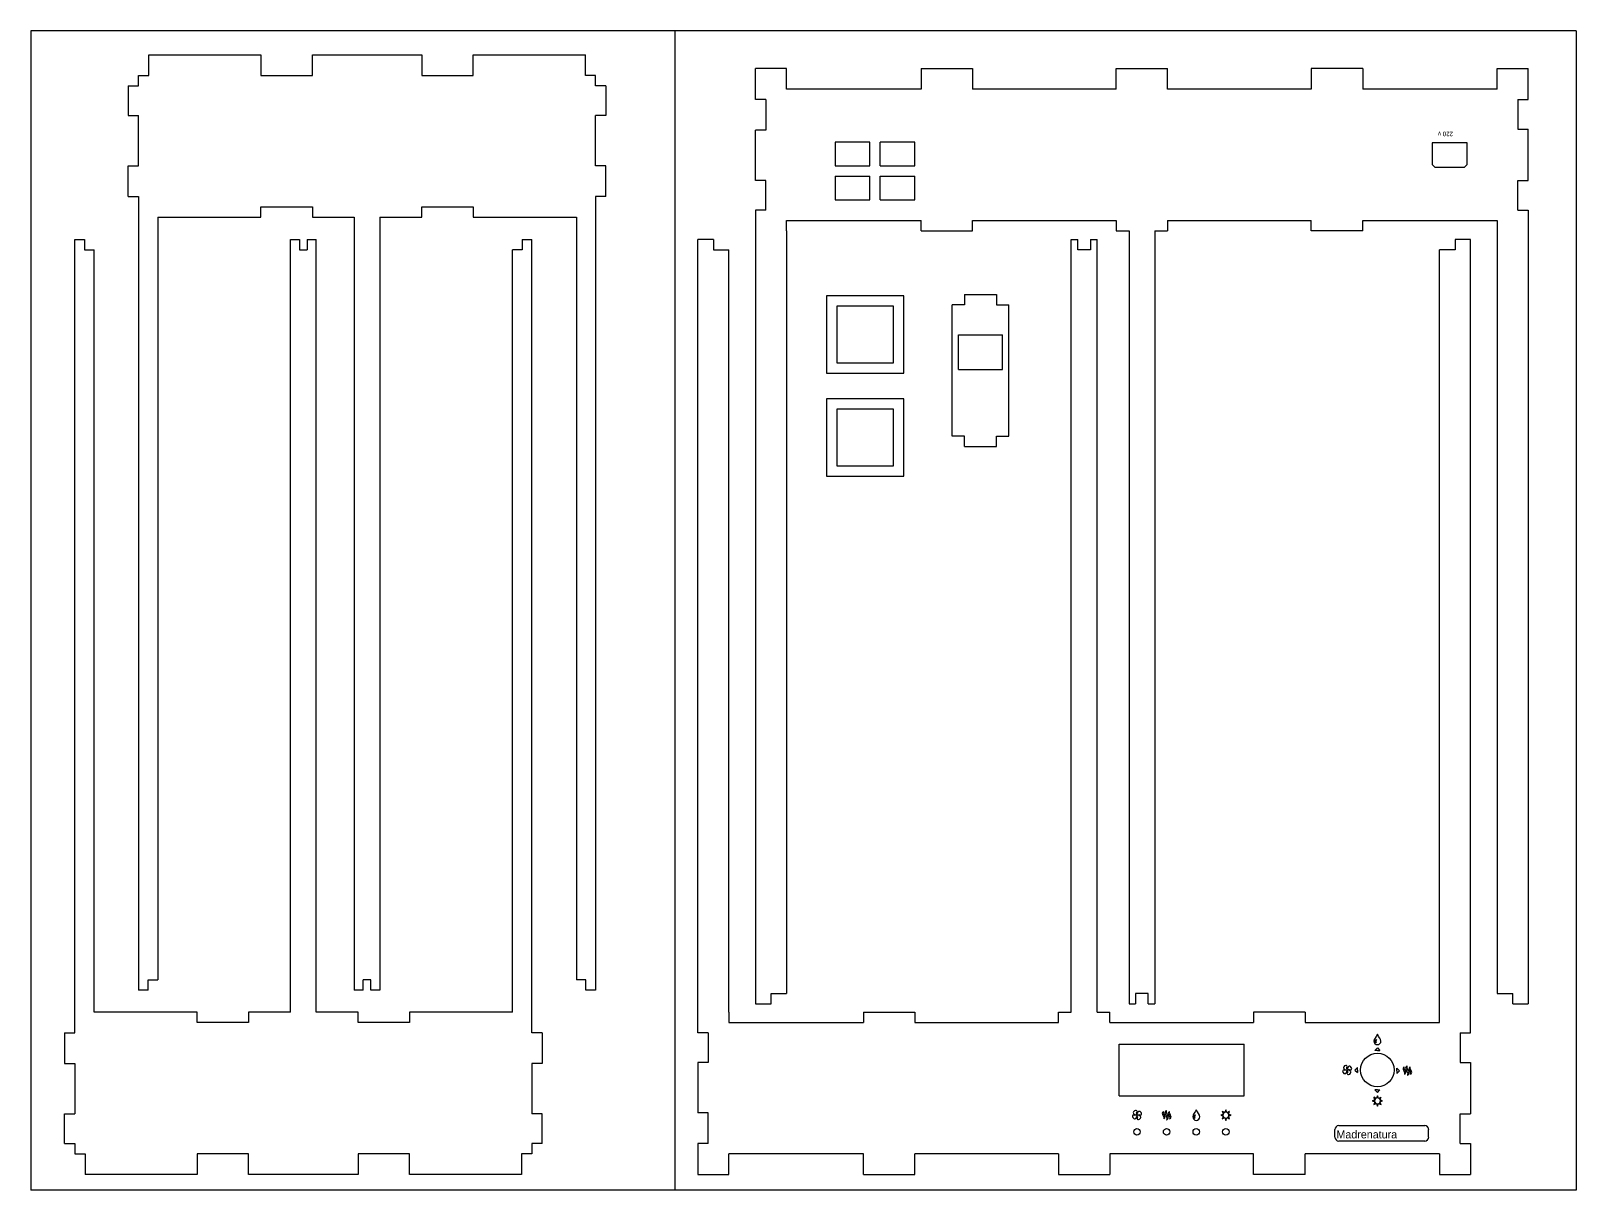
# Model space of a CAD drawing. Header units: millimetres. Extents: x 1909 to 5401, y -1249 to 880.
# Drawn here: x 1909 to 3109, y -886 to 14 of the extents above; entities that cross this region are included whole.
import ezdxf

# ---------------------------------------------------------------- set-up
doc = ezdxf.new("R2010")
doc.units = ezdxf.units.MM
doc.styles.get("Standard").update_dxf_attribs({"font": 'Organo.ttf'})

# ---------------------------------------------------------------- blocks, each defined once
blk = doc.blocks.new('serpentina')
at = {"color": 1}
for points in [[(8.202224, 5.942614), (8.202224, 5.942614)], [(13.646573, 7.833503), (13.646573, 7.833503)], [(19.266182, 5.942614), (19.266182, 5.942614)]]:
    blk.add_lwpolyline(points, dxfattribs=at)
for points in [[(5.848773, 2.872883), (5.846516, 1.044929), (8.393571, -3.098375), (8.823113, -4.699422)], [(8.202224, 5.942614), (8.030916, 6.028691), (5.848773, 4.211745), (5.848773, 2.872883)], [(8.184162, 3.196874), (7.915204, 4.642134), (8.394136, 5.910158), (8.202224, 5.942614)], [(11.190111, -4.497351), (11.309209, -2.850302), (8.41502, 1.954814), (8.184162, 3.196874)], [(10.645422, 3.91908), (10.642318, 1.588489), (13.890978, -3.694993), (14.438489, -5.736589)], [(13.646573, 7.833503), (13.428133, 7.943287), (10.645422, 5.626525), (10.645422, 3.91908)], [(13.623149, 4.332254), (13.280531, 6.175729), (13.890978, 7.792298), (13.646573, 7.833503)], [(17.456573, -5.47892), (17.608973, -3.378904), (13.917507, 2.748423), (13.623149, 4.332254)], [(16.913013, 2.872883), (16.910191, 1.044929), (19.457529, -3.098375), (19.887353, -4.699422)], [(19.266182, 5.942614), (19.095156, 6.028691), (16.913013, 4.211745), (16.913013, 2.872883)], [(19.24812, 3.196874), (18.979162, 4.642134), (19.458093, 5.910158), (19.266182, 5.942614)], [(22.253787, -4.497351), (22.373449, -2.850302), (19.478696, 1.954814), (19.24812, 3.196874)], [(8.823113, -4.699422), (9.192542, -6.073562), (8.197144, -7.722586), (8.470336, -7.797375)], [(8.470336, -7.797375), (8.720949, -7.958806), (11.09726, -5.532824), (11.190111, -4.497351)], [(14.438489, -5.736589), (14.908671, -7.489189), (13.640364, -9.591744), (13.98778, -9.686571)], [(13.98778, -9.686571), (14.308102, -9.892593), (17.337758, -6.799437), (17.456573, -5.47892)], [(19.887353, -4.699422), (20.256218, -6.073562), (19.261384, -7.722586), (19.534011, -7.797375)], [(19.534011, -7.797375), (19.784907, -7.958806), (22.1615, -5.532824), (22.253787, -4.497351)]]:
    blk.add_open_spline(points, degree=3, dxfattribs=at)
blk = doc.blocks.new('luci')
at = {"color": 1}
for points in [[(5.036538, 15.57782), (5.09778, 15.96136), (4.735971, 15.831538), (0, 14.131149), (5.096369, 12.302349), (5.036538, 12.684478), (5.036538, 12.684478)], [(6.63702, 8.763847), (6.411807, 9.078242), (6.247553, 8.727722), (4.102382, 4.146973), (8.983416, 6.480387), (8.670431, 6.708704)], [(8.670713, 21.514929), (8.981158, 21.7424), (4.102664, 24.09952), (4.375009, 23.515038), (6.410396, 19.142569), (6.410396, 19.142569)], [(4.994769, 14.945924), (5.032022, 15.357687), (5.010009, 15.348656)], [(5.009444, 12.913642), (5.030893, 12.906587), (4.994769, 13.315527)], [(6.410396, 19.142569), (6.63702, 19.459787)], [(6.788291, 19.653956), (6.795911, 19.636176), (7.058378, 19.950289)], [(7.058378, 8.272216), (6.797322, 8.585764), (6.789138, 8.568267)], [(8.476544, 6.86308), (8.494042, 6.871264), (8.184727, 7.134013)], [(8.202507, 21.108529), (8.516902, 21.373818), (8.501944, 21.381156)], [(8.476544, 6.86308), (8.476544, 6.86308)], [(15.392118, 23.132627), (15.770013, 23.07082), (13.960122, 28.222222), (13.745916, 27.611776), (12.149667, 23.071102), (12.528973, 23.132909)], [(12.528973, 5.090724), (12.151078, 5.15112), (12.278642, 4.787053), (13.958993, 0), (15.769449, 5.151967), (15.391553, 5.090724)], [(13.152967, 5.047827), (12.747131, 5.085362), (12.755316, 5.062502)], [(12.756444, 23.160284), (12.748824, 23.137424), (13.153531, 23.17496)], [(12.756444, 23.160284), (12.756444, 23.160284)], [(15.164929, 5.062502), (15.172831, 5.085362), (14.766996, 5.047827)], [(14.76756, 23.17496), (15.171984, 23.137424), (15.164082, 23.160284)], [(15.164929, 5.062502), (15.164929, 5.062502)], [(21.283224, 19.459222), (21.507591, 19.143698), (23.841569, 24.101778), (23.261038, 23.820967), (18.939651, 21.740424), (19.250096, 21.514364)], [(19.268158, 6.727613), (18.959689, 6.501271), (23.844673, 4.139353), (21.507591, 9.076831), (21.283224, 8.764411), (21.283224, 8.764411)], [(19.426202, 21.373818), (19.424227, 21.373818), (19.498451, 21.310882)], [(19.426202, 21.373818), (19.426202, 21.373818)], [(20.382089, 9.364698), (20.382089, 9.364698)], [(21.15058, 8.593667), (21.144089, 8.608624), (20.88134, 8.290842)], [(21.047287, 19.749629), (21.142396, 19.633636), (21.144089, 19.637022)], [(22.822464, 12.282593), (27.920809, 14.113087), (22.822464, 15.940476), (22.883989, 15.558347)], [(22.883989, 12.664158), (22.822464, 12.282593), (22.822464, 12.282593)], [(22.911082, 15.329182), (22.889069, 15.338213), (22.92604, 14.926451)], [(22.92604, 13.296053), (22.889069, 12.885138), (22.911082, 12.893322)]]:
    blk.add_lwpolyline(points, dxfattribs=at)
for points in [[(4.95808, 14.111111), (4.95808, 14.392769), (4.97078, 14.67104), (4.994769, 14.945924)], [(4.994769, 13.315527), (4.971909, 13.580251), (4.95808, 13.84554), (4.95808, 14.111111)], [(5.036538, 12.684478), (5.024684, 12.759831), (5.019604, 12.837442), (5.009444, 12.913642)], [(5.010009, 15.348656), (5.019887, 15.425702), (5.024684, 15.502467), (5.036538, 15.57782)], [(7.551138, 18.876151), (6.510584, 17.445284), (6.009922, 15.777633), (6.009922, 14.127198)], [(6.009922, 14.127198), (6.009922, 11.65352), (7.136271, 9.209476), (9.262533, 7.634676)], [(6.63702, 19.459787), (6.684433, 19.525544), (6.73862, 19.58848), (6.788291, 19.653956)], [(6.789138, 8.568267), (6.739467, 8.634307), (6.684998, 8.696678), (6.63702, 8.763847)], [(7.058378, 19.950289), (7.402124, 20.363462), (7.793849, 20.763936), (8.202507, 21.108529)], [(8.184727, 7.134013), (7.780867, 7.475784), (7.396762, 7.864404), (7.058378, 8.272216)], [(13.971976, 22.16404), (11.524544, 22.16404), (9.10844, 21.025556), (7.551138, 18.876151)], [(8.670431, 6.708704), (8.603827, 6.756682), (8.541456, 6.81228), (8.476544, 6.86308)], [(8.501944, 21.381156), (8.558953, 21.423771), (8.612858, 21.472596), (8.670713, 21.514929)], [(9.262533, 7.634676), (10.677878, 6.585938), (12.327184, 6.077373), (13.958993, 6.077373)], [(12.528973, 23.132909), (12.604044, 23.145044), (12.681091, 23.149842), (12.756444, 23.160284)], [(12.755316, 5.062502), (12.679962, 5.073509), (12.603198, 5.078871), (12.528973, 5.090724)], [(13.95984, 5.010573), (13.688907, 5.010573), (13.420513, 5.024684), (13.152967, 5.047827)], [(13.153531, 23.17496), (13.421078, 23.198102), (13.689471, 23.211931), (13.960404, 23.211931)], [(13.958993, 6.077373), (16.406424, 6.077091), (18.82394, 7.216422), (20.382089, 9.364698)], [(14.766996, 5.047827), (14.499449, 5.024684), (14.231056, 5.010573), (13.95984, 5.010573)], [(13.960404, 23.211931), (14.231338, 23.211931), (14.500013, 23.198102), (14.76756, 23.17496)], [(18.670129, 20.606173), (17.251116, 21.657733), (15.604067, 22.16404), (13.971976, 22.16404)], [(15.164082, 23.160284), (15.24, 23.149842), (15.317047, 23.145044), (15.392118, 23.132627)], [(15.391553, 5.090724), (15.317047, 5.078871), (15.240564, 5.073791), (15.164929, 5.062502)], [(21.921611, 14.113369), (21.921611, 16.587893), (20.794698, 19.030527), (18.670129, 20.606173)], [(19.250096, 21.514364), (19.310773, 21.47062), (19.367218, 21.420384), (19.426202, 21.373818)], [(19.444829, 6.868724), (19.384998, 6.823004), (19.328836, 6.772769), (19.268158, 6.727613)], [(19.953111, 7.319433), (19.784624, 7.168162), (19.623476, 7.007013), (19.444829, 6.868724)], [(19.498451, 21.310882), (19.650851, 21.190656), (19.789422, 21.055189), (19.933356, 20.925367)], [(19.933356, 20.925367), (20.197516, 20.688864), (20.447847, 20.435711), (20.68322, 20.17014)], [(20.88134, 8.290842), (20.599118, 7.948789), (20.281336, 7.619436), (19.953111, 7.319433)], [(20.382089, 9.364698), (21.419256, 10.799233), (21.921611, 12.464344), (21.921611, 14.113369)], [(20.68322, 20.17014), (20.806551, 20.031287), (20.932987, 19.896102), (21.047287, 19.749629)], [(21.144089, 19.637022), (21.189809, 19.577473), (21.239198, 19.520747), (21.283224, 19.459222)], [(21.283224, 8.764411), (21.241738, 8.705144), (21.194042, 8.651522), (21.15058, 8.593667)], [(22.883989, 15.558347), (22.895278, 15.482993), (22.901204, 15.405382), (22.911082, 15.329182)], [(22.911082, 12.893322), (22.901204, 12.81684), (22.895278, 12.739511), (22.883989, 12.664158)], [(22.92604, 14.926451), (22.948618, 14.656647), (22.962729, 14.384867), (22.962729, 14.110829)], [(22.962729, 14.110829), (22.962729, 13.837638), (22.948618, 13.565576), (22.92604, 13.296053)]]:
    blk.add_open_spline(points, degree=3, dxfattribs=at)
blk = doc.blocks.new('ventola')
at = {"color": 1}
for points in [[(11.967454, 8.247353), (11.967454, 8.247353)], [(15.591469, 10.57992), (15.591469, 10.57992)]]:
    blk.add_lwpolyline(points, dxfattribs=at)
for points in [[(3.484983, 9.122807), (0.385901, 10.844362), (-2.526915, 8.225622), (-2.102453, 5.326635)], [(-2.102453, 5.326635), (-1.726533, 2.757284), (-0.140162, 0.141931), (1.875752, -0.908782)], [(1.379605, 19.771051), (-0.191244, 16.757764), (0.682798, 14.47628), (2.599369, 12.71098)], [(7.615305, 23.749255), (5.045954, 23.372771), (2.430601, 21.786964), (1.379605, 19.771051)], [(1.875752, -0.908782), (4.889038, -2.479913), (7.170523, -1.605589), (8.935823, 0.310982)], [(2.599369, 12.71098), (3.854976, 11.554433), (6.070985, 10.344547), (8.176645, 10.250849)], [(8.343721, 8.778778), (7.205518, 8.369838), (5.307009, 8.110193), (3.484983, 9.122807)], [(11.410912, 18.161538), (13.132467, 21.26062), (10.514009, 24.173435), (7.615305, 23.749255)], [(8.176645, 10.250849), (9.168656, 10.206822), (9.116445, 9.055355), (8.343721, 8.778778)], [(8.935823, 0.310982), (10.092369, 1.566307), (11.301974, 3.782033), (11.395389, 5.887975)], [(11.066883, 13.303082), (10.658225, 14.44072), (10.398863, 16.339229), (11.410912, 18.161538)], [(10.536023, 9.678784), (10.536023, 10.469289), (11.176949, 11.110215), (11.967454, 11.110215)], [(11.967454, 8.247353), (11.176949, 8.247353), (10.536023, 8.88828), (10.536023, 9.678784)], [(12.523714, 1.196595), (10.802158, -1.90164), (13.420616, -4.814456), (16.319603, -4.389993)], [(12.539518, 13.469875), (12.495209, 12.478147), (11.343743, 12.530358), (11.066883, 13.303082)], [(11.395389, 5.887975), (11.439698, 6.880269), (12.590883, 6.827493), (12.868025, 6.05618)], [(11.967454, 11.110215), (12.758241, 11.110215), (13.398885, 10.469289), (13.398885, 9.678784)], [(13.398885, 9.678784), (13.398885, 8.88828), (12.758241, 8.247353), (11.967454, 8.247353)], [(12.868025, 6.05618), (13.276401, 4.917695), (13.536045, 3.019469), (12.523714, 1.196595)], [(14.998803, 19.047151), (13.842538, 17.791262), (12.633216, 15.576382), (12.539518, 13.469875)], [(15.758545, 9.107002), (14.766534, 9.151311), (14.819027, 10.302495), (15.591469, 10.57992)], [(22.059721, 20.267197), (19.046152, 21.837764), (16.764667, 20.963722), (14.998803, 19.047151)], [(15.591469, 10.57992), (16.729107, 10.988295), (18.627334, 11.247658), (20.450207, 10.235044)], [(21.335538, 6.648), (20.080214, 7.8037), (17.863923, 9.013869), (15.758545, 9.107002)], [(20.450207, 10.235044), (23.548725, 8.514335), (26.461258, 11.132511), (26.037361, 14.031498)], [(22.555021, -0.412918), (24.126716, 2.600933), (23.252109, 4.881571), (21.335538, 6.648)], [(26.037361, 14.031498), (25.661441, 16.600567), (24.074787, 19.216202), (22.059721, 20.267197)], [(16.319603, -4.389993), (18.888954, -4.014073), (21.504307, -2.428831), (22.555021, -0.412918)]]:
    blk.add_open_spline(points, degree=3, dxfattribs=at)

msp = doc.modelspace()

# ---------------------------------------------------------------- linework, layer by layer
at = {"color": 2}
for p, q in [((3109, 14.4), (1909, 14.4)), ((1909, 14.4), (1909, -885.6)), ((2409, 14.4), (2409, -885.6)), ((3109, 14.4), (3109, -885.6)), ((3109, -885.6), (1909, -885.6))]:
    msp.add_line(p, q, dxfattribs=at)
for p, q in [((2000.6, -4.3), (2087.6, -4.3)), ((2000.6, -20.3), (2000.6, -4.3)), ((2087.6, -4.3), (2087.6, -20.3)), ((2127.6, -4.3), (2212.6, -4.3)), ((2127.6, -20.3), (2127.6, -4.3)), ((2212.6, -4.3), (2212.6, -20.3)), ((2252.6, -4.3), (2339.6, -4.3)), ((2252.6, -20.3), (2252.6, -4.3)), ((2339.6, -20.3), (2339.6, -4.3)), ((1992.6, -20.3), (2000.6, -20.3)), ((1992.6, -28.3), (1992.6, -20.3)), ((2087.6, -20.3), (2127.6, -20.3)), ((2212.6, -20.3), (2252.6, -20.3)), ((2347.6, -20.3), (2339.6, -20.3)), ((2347.6, -28.3), (2347.6, -20.3)), ((2471.8, -38.9), (2471.8, -14.9)), ((2495.8, -14.9), (2471.8, -14.9)), ((2495.8, -30.9), (2495.8, -14.9)), ((2600.3, -14.9), (2640.3, -14.9)), ((2600.3, -14.9), (2600.3, -30.9)), ((2640.3, -14.9), (2640.3, -30.9)), ((2751.8, -30.9), (2751.8, -14.9)), ((2751.8, -14.9), (2791.8, -14.9)), ((2791.8, -30.9), (2791.8, -14.9)), ((2903.3, -14.9), (2903.3, -30.9)), ((2943.3, -14.9), (2903.3, -14.9)), ((2943.3, -14.9), (2943.3, -30.9)), ((3047.8, -30.9), (3047.8, -14.9)), ((3047.8, -14.9), (3071.8, -14.9)), ((3071.8, -38.9), (3071.8, -14.9)), ((1984.6, -28.3), (1984.6, -51.3)), ((1984.6, -28.3), (1992.6, -28.3)), ((2355.6, -28.3), (2347.6, -28.3)), ((2355.6, -28.3), (2355.6, -51.3)), ((2600.3, -30.9), (2495.8, -30.9)), ((2751.8, -30.9), (2640.3, -30.9)), ((2903.3, -30.9), (2791.8, -30.9)), ((3047.8, -30.9), (2943.3, -30.9)), ((2479.8, -38.9), (2471.8, -38.9)), ((2479.8, -38.9), (2479.8, -62.7)), ((3063.8, -38.9), (3063.8, -61.9)), ((3063.8, -38.9), (3071.8, -38.9)), ((1984.6, -51.3), (1992.6, -51.3)), ((1992.6, -90.5), (1992.6, -51.3)), ((2355.6, -51.3), (2347.6, -51.3)), ((2347.6, -90.5), (2347.6, -51.3)), ((2479.8, -62.7), (2471.8, -62.7)), ((2471.8, -101.9), (2471.8, -62.7)), ((2533.6, -71.9), (2533.6, -90.4)), ((2560.6, -71.9), (2533.6, -71.9)), ((2560.6, -90.4), (2560.6, -71.9)), ((2595.6, -71.9), (2568.6, -71.9)), ((2568.6, -90.4), (2568.6, -71.9)), ((2595.6, -90.4), (2595.6, -71.9)), ((3063.8, -61.9), (3071.8, -61.9)), ((3071.8, -101.9), (3071.8, -61.9)), ((3024.3, -72.4), (2997.3, -72.4)), ((2997.3, -72.4), (2997.3, -89.4)), ((3024.3, -89.4), (3024.3, -72.4)), ((1984.6, -114.3), (1984.6, -90.5)), ((1984.6, -90.5), (1992.6, -90.5)), ((2355.6, -90.5), (2347.6, -90.5)), ((2355.6, -114.3), (2355.6, -90.5)), ((2533.6, -90.4), (2560.6, -90.4)), ((2568.6, -90.4), (2595.6, -90.4)), ((2997.3, -89.4), (2999.3, -91.4)), ((2999.3, -91.4), (3022.3, -91.4)), ((3024.3, -89.4), (3022.3, -91.4)), ((2479.8, -101.9), (2471.8, -101.9)), ((2479.8, -124.9), (2479.8, -101.9)), ((2533.6, -98.4), (2560.6, -98.4)), ((2533.6, -98.4), (2533.6, -116.9)), ((2560.6, -116.9), (2560.6, -98.4)), ((2568.6, -116.9), (2568.6, -98.4)), ((2568.6, -98.4), (2595.6, -98.4)), ((2595.6, -116.9), (2595.6, -98.4)), ((3063.8, -101.9), (3071.8, -101.9)), ((3063.8, -124.9), (3063.8, -101.9)), ((1984.6, -114.3), (1992.6, -114.3)), ((1992.6, -114.3), (1992.6, -122.3)), ((2355.6, -114.3), (2347.6, -114.3)), ((2347.6, -114.3), (2347.6, -122.3)), ((2533.6, -116.9), (2560.6, -116.9)), ((2568.6, -116.9), (2595.6, -116.9)), ((1992.6, -122.3), (1992.6, -730.3)), ((2007.6, -130.3), (2087.6, -130.3)), ((2007.6, -130.3), (2007.6, -722.3)), ((2087.6, -130.3), (2087.6, -122.3)), ((2087.6, -122.3), (2127.6, -122.3)), ((2127.6, -122.3), (2127.6, -130.3)), ((2127.6, -130.3), (2160.1, -130.3)), ((2160.1, -130.3), (2160.1, -730.3)), ((2180.1, -130.3), (2212.6, -130.3)), ((2180.1, -130.3), (2180.1, -730.3)), ((2212.6, -130.3), (2212.6, -122.3)), ((2212.6, -122.3), (2252.6, -122.3)), ((2252.6, -122.3), (2252.6, -130.3)), ((2252.6, -130.3), (2332.6, -130.3)), ((2332.6, -130.3), (2332.6, -722.3)), ((2347.6, -122.3), (2347.6, -730.3)), ((2479.8, -124.9), (2471.8, -124.9)), ((2471.8, -124.9), (2471.8, -140.9)), ((3063.8, -124.9), (3071.8, -124.9)), ((3071.8, -124.9), (3071.8, -140.9)), ((2471.8, -140.9), (2471.8, -740.9)), ((2495.8, -132.9), (2600.3, -132.9)), ((2495.8, -140.9), (2495.8, -132.9)), ((2495.8, -140.9), (2495.8, -732.9)), ((2600.3, -140.9), (2600.3, -132.9)), ((2600.3, -140.9), (2640.3, -140.9)), ((2640.3, -132.9), (2751.8, -132.9)), ((2640.3, -140.9), (2640.3, -132.9)), ((2751.8, -132.9), (2751.8, -140.9)), ((2751.8, -140.9), (2761.8, -140.9)), ((2761.8, -140.9), (2761.8, -740.9)), ((2781.8, -140.9), (2791.8, -140.9)), ((2781.8, -140.9), (2781.8, -740.9)), ((2791.8, -132.9), (2903.3, -132.9)), ((2791.8, -132.9), (2791.8, -140.9)), ((2903.3, -140.9), (2903.3, -132.9)), ((2943.3, -140.9), (2903.3, -140.9)), ((2943.3, -132.9), (3047.8, -132.9)), ((2943.3, -140.9), (2943.3, -132.9)), ((3047.8, -132.9), (3047.8, -140.9)), ((3047.8, -140.9), (3047.8, -732.9)), ((3071.8, -140.9), (3071.8, -740.9)), ((1943.1, -755.5), (1943.1, -147.5)), ((1943.1, -147.5), (1950.6, -147.5)), ((1950.6, -147.5), (1950.6, -155.5)), ((1950.6, -155.5), (1958.1, -155.5)), ((1958.1, -747.5), (1958.1, -155.5)), ((2110.6, -747.5), (2110.6, -147.5)), ((2110.6, -147.5), (2117.6, -147.5)), ((2117.6, -147.5), (2117.6, -155.5)), ((2117.6, -155.5), (2123.6, -155.5)), ((2123.6, -147.5), (2123.6, -155.5)), ((2123.6, -147.5), (2130.6, -147.5)), ((2130.6, -747.5), (2130.6, -147.5)), ((2283.1, -747.5), (2283.1, -155.5)), ((2290.6, -155.5), (2283.1, -155.5)), ((2290.6, -147.5), (2298.1, -147.5)), ((2290.6, -147.5), (2290.6, -155.5)), ((2298.1, -755.5), (2298.1, -147.5)), ((2439, -147.5), (2427, -147.5)), ((2427, -747.5), (2427, -147.5)), ((2439, -147.5), (2439, -155.5)), ((2439, -155.5), (2451, -155.5)), ((2451, -747.5), (2451, -155.5)), ((2717, -147.5), (2722, -147.5)), ((2717, -747.5), (2717, -147.5)), ((2722, -155.5), (2722, -147.5)), ((2732, -155.5), (2722, -155.5)), ((2732, -147.5), (2737, -147.5)), ((2732, -147.5), (2732, -155.5)), ((2737, -747.5), (2737, -147.5)), ((3015, -155.5), (3003, -155.5)), ((3003, -747.5), (3003, -155.5)), ((3015, -147.5), (3015, -155.5)), ((3027, -147.5), (3015, -147.5)), ((3027, -747.5), (3027, -147.5)), ((2587, -191.3), (2527, -191.3)), ((2527, -191.3), (2527, -251.3)), ((2587, -251.3), (2587, -191.3)), ((2634, -190.2), (2634, -198.2)), ((2634, -190.2), (2659, -190.2)), ((2659, -190.2), (2659, -198.2)), ((2579, -199.3), (2535, -199.3)), ((2535, -199.3), (2535, -243.3)), ((2579, -243.3), (2579, -199.3)), ((2624.5, -300.2), (2624.5, -198.2)), ((2634, -198.2), (2624.5, -198.2)), ((2659, -198.2), (2668.5, -198.2)), ((2668.5, -300.2), (2668.5, -198.2)), ((2527, -251.3), (2587, -251.3)), ((2535, -243.3), (2579, -243.3)), ((2587, -271.4), (2527, -271.4)), ((2527, -271.4), (2527, -331.4)), ((2587, -331.4), (2587, -271.4)), ((2579, -279.4), (2535, -279.4)), ((2535, -279.4), (2535, -323.4)), ((2579, -323.4), (2579, -279.4)), ((2634, -300.2), (2624.5, -300.2)), ((2634, -308.2), (2634, -300.2)), ((2634, -308.2), (2659, -308.2)), ((2659, -300.2), (2668.5, -300.2)), ((2659, -308.2), (2659, -300.2)), ((2535, -323.4), (2579, -323.4)), ((2527, -331.4), (2587, -331.4)), ((2000.1, -730.3), (1992.6, -730.3)), ((2000.1, -722.3), (2007.6, -722.3)), ((2000.1, -730.3), (2000.1, -722.3)), ((2167.1, -730.3), (2160.1, -730.3)), ((2173.1, -722.3), (2167.1, -722.3)), ((2167.1, -730.3), (2167.1, -722.3)), ((2173.1, -730.3), (2173.1, -722.3)), ((2180.1, -730.3), (2173.1, -730.3)), ((2340.1, -722.3), (2332.6, -722.3)), ((2340.1, -730.3), (2340.1, -722.3)), ((2347.6, -730.3), (2340.1, -730.3)), ((2471.8, -740.9), (2483.8, -740.9)), ((2483.8, -732.9), (2495.8, -732.9)), ((2483.8, -740.9), (2483.8, -732.9)), ((2761.8, -740.9), (2766.8, -740.9)), ((2776.8, -732.9), (2766.8, -732.9)), ((2766.8, -732.9), (2766.8, -740.9)), ((2776.8, -740.9), (2776.8, -732.9)), ((2776.8, -740.9), (2781.8, -740.9)), ((3047.8, -732.9), (3059.8, -732.9)), ((3059.8, -740.9), (3059.8, -732.9)), ((3059.8, -740.9), (3071.8, -740.9)), ((1943.1, -763.5), (1943.1, -755.5)), ((2038.1, -747.5), (1958.1, -747.5)), ((2038.1, -755.5), (2038.1, -747.5)), ((2078.1, -755.5), (2038.1, -755.5)), ((2078.1, -747.5), (2078.1, -755.5)), ((2110.6, -747.5), (2078.1, -747.5)), ((2163.1, -747.5), (2130.6, -747.5)), ((2163.1, -755.5), (2163.1, -747.5)), ((2203.1, -755.5), (2163.1, -755.5)), ((2203.1, -747.5), (2203.1, -755.5)), ((2283.1, -747.5), (2203.1, -747.5)), ((2298.1, -763.5), (2298.1, -755.5)), ((2427, -763.5), (2427, -747.5)), ((2451, -747.5), (2451, -755.5)), ((2451, -755.5), (2555.5, -755.5)), ((2555.5, -747.5), (2555.5, -755.5)), ((2555.5, -747.5), (2595.5, -747.5)), ((2595.5, -747.5), (2595.5, -755.5)), ((2595.5, -755.5), (2707, -755.5)), ((2707, -747.5), (2717, -747.5)), ((2707, -755.5), (2707, -747.5)), ((2737, -747.5), (2747, -747.5)), ((2747, -755.5), (2747, -747.5)), ((2747, -755.5), (2858.5, -755.5)), ((2858.5, -747.5), (2858.5, -755.5)), ((2898.5, -747.5), (2858.5, -747.5)), ((2898.5, -747.5), (2898.5, -755.5)), ((2898.5, -755.5), (3003, -755.5)), ((3003, -755.5), (3003, -747.5)), ((3027, -763.5), (3027, -747.5)), ((1935.1, -763.5), (1935.1, -787.3)), ((1935.1, -763.5), (1943.1, -763.5)), ((2306.1, -763.5), (2298.1, -763.5)), ((2306.1, -763.5), (2306.1, -787.3)), ((2435, -763.5), (2427, -763.5)), ((2435, -763.5), (2435, -786.5)), ((3019, -763.5), (3027, -763.5)), ((3019, -763.5), (3019, -786.5)), ((2754.2, -812.4), (2754.2, -772.4)), ((2754.2, -772.4), (2851.2, -772.4)), ((2851.2, -812.4), (2851.2, -772.4)), ((1935.1, -787.3), (1943.1, -787.3)), ((1943.1, -787.3), (1943.1, -826.5)), ((2298.1, -787.3), (2298.1, -826.5)), ((2306.1, -787.3), (2298.1, -787.3)), ((2435, -786.5), (2427, -786.5)), ((2427, -786.5), (2427, -825.7)), ((3019, -786.5), (3027, -786.5)), ((3027, -786.5), (3027, -826.5)), ((2754.2, -812.4), (2851.2, -812.4)), ((1935.1, -849.5), (1935.1, -826.5)), ((1935.1, -826.5), (1943.1, -826.5)), ((2306.1, -826.5), (2298.1, -826.5)), ((2306.1, -849.5), (2306.1, -826.5)), ((2435, -825.7), (2427, -825.7)), ((2435, -849.5), (2435, -825.7)), ((3019, -826.5), (3027, -826.5)), ((3019, -849.5), (3019, -826.5)), ((1935.1, -849.5), (1943.1, -849.5)), ((1943.1, -849.5), (1943.1, -857.5)), ((2306.1, -849.5), (2298.1, -849.5)), ((2298.1, -849.5), (2298.1, -857.5)), ((2427, -849.5), (2427, -873.5)), ((2435, -849.5), (2427, -849.5)), ((3019, -849.5), (3027, -849.5)), ((3027, -849.5), (3027, -873.5)), ((1943.1, -857.5), (1951.1, -857.5)), ((1951.1, -857.5), (1951.1, -873.5)), ((2078.1, -857.5), (2038.1, -857.5)), ((2038.1, -857.5), (2038.1, -873.5)), ((2078.1, -873.5), (2078.1, -857.5)), ((2203.1, -857.5), (2163.1, -857.5)), ((2163.1, -857.5), (2163.1, -873.5)), ((2203.1, -873.5), (2203.1, -857.5)), ((2298.1, -857.5), (2290.1, -857.5)), ((2290.1, -857.5), (2290.1, -873.5)), ((2555.5, -857.5), (2451, -857.5)), ((2451, -873.5), (2451, -857.5)), ((2555.5, -873.5), (2555.5, -857.5)), ((2707, -857.5), (2595.5, -857.5)), ((2595.5, -873.5), (2595.5, -857.5)), ((2707, -857.5), (2707, -873.5)), ((2858.5, -857.5), (2747, -857.5)), ((2747, -857.5), (2747, -873.5)), ((2858.5, -873.5), (2858.5, -857.5)), ((2898.5, -873.5), (2898.5, -857.5)), ((3003, -857.5), (2898.5, -857.5)), ((3003, -857.5), (3003, -873.5)), ((2038.1, -873.5), (1951.1, -873.5)), ((2163.1, -873.5), (2078.1, -873.5)), ((2290.1, -873.5), (2203.1, -873.5)), ((2427, -873.5), (2451, -873.5)), ((2555.5, -873.5), (2595.5, -873.5)), ((2707, -873.5), (2747, -873.5)), ((2898.5, -873.5), (2858.5, -873.5)), ((3003, -873.5), (3027, -873.5))]:
    msp.add_line(p, q)
at = {"color": 1}
for p, q in [((2629.5, -221.6), (2663.5, -221.6)), ((2629.5, -248.6), (2629.5, -221.6)), ((2663.5, -248.6), (2663.5, -221.6)), ((2629.5, -248.6), (2663.5, -248.6)), ((2954.7, -775.3), (2952.7, -777.3)), ((2954.7, -777.3), (2952.7, -777.3)), ((2954.7, -775.3), (2956.7, -777.3)), ((2954.7, -777.3), (2956.7, -777.3)), ((2937.2, -792.4), (2939.2, -790.4)), ((2939.2, -792.4), (2939.2, -790.4)), ((2969.9, -793), (2969.9, -791)), ((2971.9, -793), (2969.9, -791)), ((2937.2, -792.4), (2939.2, -794.4)), ((2939.2, -792.4), (2939.2, -794.4)), ((2969.9, -793), (2969.9, -795)), ((2971.9, -793), (2969.9, -795)), ((2954.7, -809.9), (2952.7, -807.9)), ((2954.7, -807.9), (2952.7, -807.9)), ((2954.7, -809.9), (2956.7, -807.9)), ((2954.7, -807.9), (2956.7, -807.9)), ((2921.7, -844.5), (2921.7, -838.6)), ((2924.7, -835.6), (2991.5, -835.6)), ((2994.5, -844.5), (2994.5, -838.6)), ((2991.5, -847.6), (2924.7, -847.6))]:
    msp.add_line(p, q, dxfattribs=at)
for points in [[(2953.5, -771.1), (2953.5, -771.1)], [(2812.8, -829.8), (2812.8, -829.8)]]:
    msp.add_lwpolyline(points, dxfattribs=at)
for centre, radius in [((2954.7, -792.4), 13), ((2768, -840.4), 2.49), ((2791, -840.4), 2.49), ((2814, -840.4), 2.49), ((2837, -840.4), 2.49)]:
    msp.add_circle(centre, radius, dxfattribs=at)
for centre, start, end in [((2924.7, -838.6), 90, 180), ((2991.5, -838.6), 0, 90), ((2924.7, -844.5), 180, 270), ((2991.5, -844.5), 270, 0)]:
    msp.add_arc(centre, 3.02, start, end, dxfattribs=at)
for points in [[(2954.8, -764.6), (2953.6, -767.3), (2952, -768), (2952, -770)], [(2957.5, -770), (2957.5, -768), (2955.9, -767.3), (2954.8, -764.6)], [(2952, -770), (2952, -771.5), (2953.3, -772.7), (2954.8, -772.7)], [(2953, -770), (2953, -769.3), (2953.3, -768.9), (2953.6, -768.4)], [(2953.3, -771), (2953.1, -770.7), (2953, -770.4), (2953, -770)], [(2953.5, -771.1), (2953.4, -771.1), (2953.4, -771.1), (2953.3, -771)], [(2954, -768.7), (2953.7, -769.1), (2953.5, -769.5), (2953.5, -770)], [(2953.5, -770), (2953.5, -770.3), (2953.6, -770.6), (2953.7, -770.8)], [(2953.6, -771.1), (2953.6, -771.1), (2953.6, -771.1), (2953.5, -771.1)], [(2953.7, -770.8), (2953.8, -770.9), (2953.7, -771), (2953.6, -771.1)], [(2954.8, -772.7), (2956.2, -772.7), (2957.5, -771.5), (2957.5, -770)], [(2814, -823.3), (2812.9, -826), (2811.3, -826.7), (2811.3, -828.7)], [(2812.3, -828.7), (2812.3, -828.1), (2812.6, -827.6), (2812.9, -827.2)], [(2813.3, -827.4), (2813, -827.8), (2812.7, -828.2), (2812.7, -828.7)], [(2812.9, -827.2), (2813, -827.1), (2813.1, -827), (2813.2, -827.1)], [(2813.2, -827.1), (2813.3, -827.2), (2813.3, -827.3), (2813.3, -827.4)], [(2816.7, -828.7), (2816.7, -826.7), (2815.1, -826), (2814, -823.3)], [(2811.3, -828.7), (2811.3, -830.2), (2812.5, -831.5), (2814, -831.5)], [(2812.6, -829.7), (2812.4, -829.4), (2812.3, -829.1), (2812.3, -828.7)], [(2812.8, -829.8), (2812.7, -829.8), (2812.6, -829.8), (2812.6, -829.7)], [(2812.7, -828.7), (2812.7, -829), (2812.8, -829.3), (2813, -829.5)], [(2812.9, -829.8), (2812.9, -829.8), (2812.8, -829.8), (2812.8, -829.8)], [(2813, -829.5), (2813, -829.6), (2813, -829.7), (2812.9, -829.8)], [(2814, -831.5), (2815.5, -831.5), (2816.7, -830.2), (2816.7, -828.7)]]:
    msp.add_open_spline(points, degree=3, dxfattribs=at)

# ---------------------------------------------------------------- block references
for name, p, xscale, yscale, zscale in [('ventola', (2928.2, -794.8), 0.2522359323566976, 0.2522359323566976, 0.2522359323566976), ('serpentina', (2972.2, -792.5), 0.4169056186694119, 0.4169056186694119, 0.4169056186694119), ('luci', (2950.7, -820.5), 0.2885399053849795, 0.2885399053849795, 0.2885399053849795), ('ventola', (2765, -829.8), 0.2522359323566976, 0.2522359323566976, 0.2522359323566976), ('serpentina', (2785.2, -827.1), 0.4169056186694119, 0.4169056186694119, 0.4169056186694119), ('luci', (2833, -831.5), 0.2885399053849795, 0.2885399053849795, 0.2885399053849795)]:
    msp.add_blockref(name, p, dxfattribs=dict(at, xscale=xscale, yscale=yscale, zscale=zscale))

# ---------------------------------------------------------------- texts
msp.add_text('Madrenatura', height=6.214, rotation=360, dxfattribs=at).set_placement((2922.9, -845.5))
at = {"color": 1, "insert": (3001.7, -67.4), "char_height": 3.5, "width": 26.027, "attachment_point": 3, "rotation": 180}
msp.add_mtext('{220 v}', dxfattribs=at)

doc.saveas('drawing.dxf')
